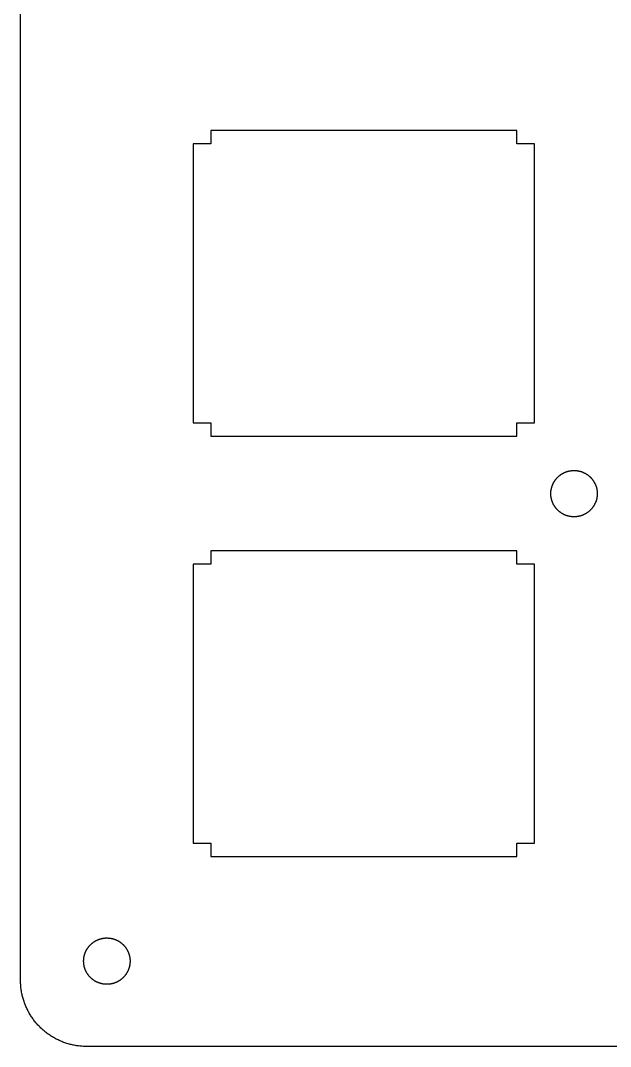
# Model space of a CAD drawing. Header units: millimetres. Extents: x 6 to 315, y 6 to 140.
# Drawn here: x 6.01 to 32.71, y 39.97 to 86.47 of the extents above; entities that cross this region are included whole.
import ezdxf

# ---------------------------------------------------------------- set-up
doc = ezdxf.new("R2010")
doc.units = ezdxf.units.MM
doc.layers.add('CUT', color=7, linetype='CONTINUOUS', true_color=0x000000)

msp = doc.modelspace()

# ---------------------------------------------------------------- linework, layer by layer
at = {"layer": 'CUT'}
for p, q in [((6.005033, 85.538898), (6.005033, 86.793728)), ((6.005033, 84.282655), (6.005033, 85.538898)), ((6.005033, 83.025707), (6.005033, 84.282655)), ((6.005033, 81.769465), (6.005033, 83.025707)), ((6.005033, 80.514987), (6.005033, 81.769465)), ((14.6183, 81.487807), (14.6183, 80.887675)), ((28.472342, 81.487807), (14.6183, 81.487807)), ((28.472342, 80.887675), (28.472342, 81.487807)), ((6.005033, 79.263333), (6.005033, 80.514987)), ((14.6183, 80.887675), (13.818124, 80.887675)), ((13.818124, 80.887675), (13.818124, 68.23407)), ((29.27269, 80.887675), (28.472342, 80.887675)), ((29.27269, 68.23407), (29.27269, 80.887675)), ((6.005033, 78.015207), (6.005033, 79.263333)), ((6.005033, 76.772021), (6.005033, 78.015207)), ((6.005033, 75.534481), (6.005033, 76.772021)), ((6.005033, 74.304352), (6.005033, 75.534481)), ((6.005033, 73.081986), (6.005033, 74.304352)), ((6.005033, 71.868794), (6.005033, 73.081986)), ((6.005033, 70.665837), (6.005033, 71.868794)), ((6.005033, 69.473818), (6.005033, 70.665837)), ((6.005033, 68.294503), (6.005033, 69.473818)), ((6.005033, 67.128244), (6.005033, 68.294503)), ((13.818124, 68.23407), (14.6183, 68.23407)), ((14.6183, 68.23407), (14.6183, 67.633766)), ((28.472342, 67.633766), (28.472342, 68.23407)), ((28.472342, 68.23407), (29.27269, 68.23407)), ((14.6183, 67.633766), (28.472342, 67.633766)), ((6.005033, 65.976454), (6.005033, 67.128244)), ((30.739138, 66.025857), (30.754311, 66.030444)), ((30.754311, 66.030444), (30.769626, 66.035031)), ((30.769626, 66.035031), (30.785012, 66.039619)), ((30.785012, 66.039619), (30.800468, 66.0435)), ((30.800468, 66.0435), (30.81603, 66.047382)), ((30.81603, 66.047382), (30.831697, 66.051264)), ((30.831697, 66.051264), (30.847471, 66.05444)), ((30.847471, 66.05444), (30.86328, 66.057616)), ((30.86328, 66.057616), (30.87923, 66.060791)), ((30.87923, 66.060791), (30.895215, 66.063262)), ((30.895215, 66.063262), (30.911306, 66.065732)), ((30.911306, 66.065732), (30.927468, 66.068202)), ((30.927468, 66.068202), (30.943736, 66.069966)), ((30.943736, 66.069966), (30.960039, 66.071731)), ((30.960039, 66.071731), (30.976412, 66.073142)), ((30.976412, 66.073142), (30.992892, 66.074554)), ((30.992892, 66.074554), (31.009442, 66.075612)), ((31.009442, 66.075612), (31.026027, 66.076318)), ((31.026027, 66.076318), (31.042683, 66.076671)), ((31.042683, 66.076671), (31.059409, 66.076671)), ((31.059409, 66.076671), (31.076171, 66.076671)), ((31.076171, 66.076671), (31.092862, 66.076318)), ((31.092862, 66.076318), (31.109447, 66.075965)), ((31.109447, 66.075965), (31.126032, 66.074907)), ((31.126032, 66.074907), (31.142512, 66.073848)), ((31.142512, 66.073848), (31.15892, 66.072436)), ((31.15892, 66.072436), (31.175259, 66.071025)), ((31.175259, 66.071025), (31.191526, 66.069261)), ((31.191526, 66.069261), (31.207723, 66.067143)), ((31.207723, 66.067143), (31.223814, 66.064673)), ((31.223814, 66.064673), (31.23987, 66.062203)), ((31.23987, 66.062203), (31.25582, 66.05938)), ((31.25582, 66.05938), (31.2717, 66.056204)), ((31.2717, 66.056204), (31.287473, 66.053028)), ((31.287473, 66.053028), (31.303176, 66.049499)), ((31.303176, 66.049499), (31.318774, 66.045618)), ((31.318774, 66.045618), (31.3343, 66.041736)), ((31.3343, 66.041736), (31.349721, 66.037502)), ((31.349721, 66.037502), (31.365036, 66.032914)), ((31.365036, 66.032914), (31.380245, 66.028327)), ((6.005033, 64.839837), (6.005033, 65.976454)), ((30.155867, 65.555472), (30.163842, 65.568881)), ((30.163842, 65.568881), (30.172029, 65.58229)), ((30.172029, 65.58229), (30.180392, 65.5957)), ((30.180392, 65.5957), (30.188967, 65.608403)), ((30.188967, 65.608403), (30.197719, 65.62146)), ((30.197719, 65.62146), (30.206646, 65.634163)), ((30.206646, 65.634163), (30.215786, 65.646867)), ((30.215786, 65.646867), (30.225102, 65.659217)), ((30.225102, 65.659217), (30.234559, 65.671568)), ((30.234559, 65.671568), (30.244228, 65.683919)), ((30.244228, 65.683919), (30.254073, 65.695917)), ((30.254073, 65.695917), (30.264095, 65.707914)), ((30.264095, 65.707914), (30.274258, 65.719559)), ((30.274258, 65.719559), (30.284632, 65.731204)), ((30.284632, 65.731204), (30.295148, 65.742849)), ((30.295148, 65.742849), (30.30584, 65.754141)), ((30.30584, 65.754141), (30.316673, 65.765081)), ((30.316673, 65.765081), (30.327683, 65.77602)), ((30.327683, 65.77602), (30.338869, 65.786959)), ((30.338869, 65.786959), (30.350197, 65.797545)), ((30.350197, 65.797545), (30.361701, 65.808132)), ((30.361701, 65.808132), (30.373345, 65.818365)), ((30.373345, 65.818365), (30.385132, 65.828598)), ((30.385132, 65.828598), (30.397094, 65.838479)), ((30.397094, 65.838479), (30.409198, 65.84836)), ((30.409198, 65.84836), (30.421407, 65.857887)), ((30.421407, 65.857887), (30.433829, 65.867415)), ((30.433829, 65.867415), (30.446356, 65.87659)), ((30.446356, 65.87659), (30.459024, 65.885764)), ((30.459024, 65.885764), (30.471833, 65.894586)), ((30.471833, 65.894586), (30.484784, 65.903055)), ((30.484784, 65.903055), (30.497876, 65.911877)), ((30.497876, 65.911877), (30.511073, 65.919994)), ((30.511073, 65.919994), (30.524447, 65.92811)), ((30.524447, 65.92811), (30.537927, 65.936226)), ((30.537927, 65.936226), (30.551513, 65.943989)), ((30.551513, 65.943989), (30.56524, 65.9514)), ((30.56524, 65.9514), (30.579108, 65.95881)), ((30.579108, 65.95881), (30.593082, 65.965868)), ((30.593082, 65.965868), (30.607197, 65.972925)), ((30.607197, 65.972925), (30.621418, 65.97963)), ((30.621418, 65.97963), (30.635745, 65.985982)), ((30.635745, 65.985982), (30.650177, 65.992333)), ((30.650177, 65.992333), (30.664751, 65.998332)), ((30.664751, 65.998332), (30.679396, 66.004331)), ((30.679396, 66.004331), (30.694181, 66.009977)), ((30.694181, 66.009977), (30.709073, 66.015623)), ((30.709073, 66.015623), (30.724035, 66.020916)), ((30.724035, 66.020916), (30.739138, 66.025857)), ((31.380245, 66.028327), (31.395383, 66.023387)), ((31.395383, 66.023387), (31.410416, 66.018093)), ((31.410416, 66.018093), (31.425342, 66.0128)), ((31.425342, 66.0128), (31.440163, 66.007154)), ((31.440163, 66.007154), (31.454878, 66.001508)), ((31.454878, 66.001508), (31.469487, 65.995509)), ((31.469487, 65.995509), (31.483955, 65.989157)), ((31.483955, 65.989157), (31.498353, 65.982806)), ((31.498353, 65.982806), (31.512609, 65.976101)), ((31.512609, 65.976101), (31.526759, 65.969396)), ((31.526759, 65.969396), (31.540804, 65.962339)), ((31.540804, 65.962339), (31.554707, 65.954928)), ((31.554707, 65.954928), (31.568505, 65.947518)), ((31.568505, 65.947518), (31.582161, 65.940108)), ((31.582161, 65.940108), (31.595711, 65.931991)), ((31.595711, 65.931991), (31.609121, 65.924228)), ((31.609121, 65.924228), (31.622389, 65.915759)), ((31.622389, 65.915759), (31.635516, 65.907643)), ((31.635516, 65.907643), (31.648537, 65.898821)), ((31.648537, 65.898821), (31.661417, 65.889999)), ((31.661417, 65.889999), (31.674156, 65.881177)), ((31.674156, 65.881177), (31.686754, 65.872002)), ((31.686754, 65.872002), (31.69921, 65.862475)), ((31.69921, 65.862475), (31.711526, 65.852947)), ((31.711526, 65.852947), (31.7237, 65.843419)), ((31.7237, 65.843419), (31.735698, 65.833539)), ((31.735698, 65.833539), (31.74759, 65.823305)), ((31.74759, 65.823305), (31.759305, 65.813072)), ((31.759305, 65.813072), (31.770844, 65.802838)), ((31.770844, 65.802838), (31.782278, 65.792252)), ((31.782278, 65.792252), (31.793499, 65.781666)), ((31.793499, 65.781666), (31.804615, 65.770727)), ((31.804615, 65.770727), (31.815519, 65.759434)), ((31.815519, 65.759434), (31.826317, 65.748495)), ((31.826317, 65.748495), (31.836903, 65.73685)), ((31.836903, 65.73685), (31.847348, 65.725558)), ((31.847348, 65.725558), (31.857617, 65.713913)), ((31.857617, 65.713913), (31.867709, 65.701916)), ((31.867709, 65.701916), (31.877625, 65.689918)), ((31.877625, 65.689918), (31.887364, 65.67792)), ((31.887364, 65.67792), (31.896927, 65.665569)), ((31.896927, 65.665569), (31.906314, 65.653219)), ((31.906314, 65.653219), (31.915524, 65.640515)), ((31.915524, 65.640515), (31.924558, 65.627811)), ((31.924558, 65.627811), (31.933415, 65.615108)), ((31.933415, 65.615108), (31.94206, 65.602051)), ((31.94206, 65.602051), (31.950529, 65.588995)), ((31.950529, 65.588995), (31.958822, 65.575586)), ((31.958822, 65.575586), (31.966903, 65.562176)), ((30.014681, 65.084734), (30.015705, 65.101319)), ((30.015705, 65.101319), (30.016975, 65.117904)), ((30.016975, 65.117904), (30.018528, 65.134136)), ((30.018528, 65.134136), (30.020327, 65.150369)), ((30.020327, 65.150369), (30.022339, 65.166601)), ((30.022339, 65.166601), (30.024632, 65.182833)), ((30.024632, 65.182833), (30.027173, 65.199066)), ((30.027173, 65.199066), (30.029926, 65.214945)), ((30.029926, 65.214945), (30.032925, 65.230825)), ((30.032925, 65.230825), (30.036171, 65.246704)), ((30.036171, 65.246704), (30.039665, 65.262231)), ((30.039665, 65.262231), (30.04337, 65.27811)), ((30.04337, 65.27811), (30.047322, 65.293637)), ((30.047322, 65.293637), (30.051486, 65.309163)), ((30.051486, 65.309163), (30.055897, 65.324337)), ((30.055897, 65.324337), (30.06052, 65.339511)), ((30.06052, 65.339511), (30.06539, 65.354685)), ((30.06539, 65.354685), (30.070471, 65.369858)), ((30.070471, 65.369858), (30.075764, 65.384679)), ((30.075764, 65.384679), (30.081269, 65.3995)), ((30.081269, 65.3995), (30.087021, 65.414321)), ((30.087021, 65.414321), (30.092985, 65.429142)), ((30.092985, 65.429142), (30.099125, 65.44361)), ((30.099125, 65.44361), (30.105512, 65.458078)), ((30.105512, 65.458078), (30.112075, 65.472193)), ((30.112075, 65.472193), (30.118886, 65.486308)), ((30.118886, 65.486308), (30.125873, 65.500423)), ((30.125873, 65.500423), (30.133071, 65.514538)), ((30.133071, 65.514538), (30.140482, 65.5283)), ((30.140482, 65.5283), (30.148069, 65.542062)), ((30.148069, 65.542062), (30.155867, 65.555472)), ((31.966903, 65.562176), (31.974772, 65.548767)), ((31.974772, 65.548767), (31.982465, 65.535005)), ((31.982465, 65.535005), (31.989981, 65.521242)), ((31.989981, 65.521242), (31.997286, 65.50748)), ((31.997286, 65.50748), (32.004378, 65.493365)), ((32.004378, 65.493365), (32.011259, 65.47925)), ((32.011259, 65.47925), (32.017929, 65.465135)), ((32.017929, 65.465135), (32.024422, 65.450667)), ((32.024422, 65.450667), (32.030703, 65.436199)), ((32.030703, 65.436199), (32.036737, 65.421731)), ((32.036737, 65.421731), (32.042595, 65.40691)), ((32.042595, 65.40691), (32.048206, 65.39209)), ((32.048206, 65.39209), (32.053605, 65.377269)), ((32.053605, 65.377269), (32.058792, 65.362448)), ((32.058792, 65.362448), (32.063768, 65.347274)), ((32.063768, 65.347274), (32.068531, 65.3321)), ((32.068531, 65.3321), (32.073048, 65.316574)), ((32.073048, 65.316574), (32.077318, 65.3014)), ((32.077318, 65.3014), (32.081376, 65.285874)), ((32.081376, 65.285874), (32.085222, 65.270347)), ((32.085222, 65.270347), (32.088822, 65.254467)), ((32.088822, 65.254467), (32.092174, 65.238588)), ((32.092174, 65.238588), (32.095315, 65.222709)), ((32.095315, 65.222709), (32.098208, 65.206829)), ((32.098208, 65.206829), (32.100855, 65.19095)), ((32.100855, 65.19095), (32.103255, 65.174717)), ((32.103255, 65.174717), (32.105407, 65.158485)), ((32.105407, 65.158485), (32.107313, 65.142253)), ((32.107313, 65.142253), (32.108971, 65.12602)), ((32.108971, 65.12602), (32.110383, 65.109435)), ((32.110383, 65.109435), (32.111547, 65.093203)), ((6.005033, 63.720158), (6.005033, 64.839837)), ((30.013093, 65.034978), (30.013376, 65.051563)), ((30.013093, 65.01804), (30.013093, 65.034978)), ((30.013376, 65.001455), (30.013093, 65.01804)), ((30.013376, 65.051563), (30.013905, 65.068148)), ((30.013905, 64.984869), (30.013376, 65.001455)), ((30.013905, 65.068148), (30.014681, 65.084734)), ((30.014681, 64.968284), (30.013905, 64.984869)), ((30.015705, 64.951699), (30.014681, 64.968284)), ((30.016975, 64.935114), (30.015705, 64.951699)), ((30.018528, 64.918881), (30.016975, 64.935114)), ((30.020327, 64.902649), (30.018528, 64.918881)), ((30.022339, 64.886417), (30.020327, 64.902649)), ((30.024632, 64.870184), (30.022339, 64.886417)), ((30.027173, 64.854305), (30.024632, 64.870184)), ((30.029926, 64.838073), (30.027173, 64.854305)), ((30.032925, 64.822193), (30.029926, 64.838073)), ((30.036171, 64.806314), (30.032925, 64.822193)), ((30.039665, 64.790787), (30.036171, 64.806314)), ((30.04337, 64.77526), (30.039665, 64.790787)), ((30.047322, 64.759381), (30.04337, 64.77526)), ((30.051486, 64.744207), (30.047322, 64.759381)), ((30.055897, 64.728681), (30.051486, 64.744207)), ((30.06052, 64.713507), (30.055897, 64.728681)), ((30.06539, 64.698333), (30.06052, 64.713507)), ((30.070471, 64.68316), (30.06539, 64.698333)), ((30.075764, 64.668339), (30.070471, 64.68316)), ((30.081269, 64.653518), (30.075764, 64.668339)), ((30.087021, 64.638697), (30.081269, 64.653518)), ((30.092985, 64.624229), (30.087021, 64.638697)), ((32.042595, 64.646107), (32.036737, 64.631287)), ((32.048206, 64.660928), (32.042595, 64.646107)), ((32.053605, 64.675749), (32.048206, 64.660928)), ((32.058792, 64.690923), (32.053605, 64.675749)), ((32.063768, 64.705744), (32.058792, 64.690923)), ((32.068531, 64.72127), (32.063768, 64.705744)), ((32.073048, 64.736444), (32.068531, 64.72127)), ((32.077318, 64.751971), (32.073048, 64.736444)), ((32.081376, 64.767144), (32.077318, 64.751971)), ((32.085222, 64.783024), (32.081376, 64.767144)), ((32.088822, 64.79855), (32.085222, 64.783024)), ((32.092174, 64.81443), (32.088822, 64.79855)), ((32.095315, 64.830309), (32.092174, 64.81443)), ((32.098208, 64.846189), (32.095315, 64.830309)), ((32.100855, 64.862068), (32.098208, 64.846189)), ((32.103255, 64.878301), (32.100855, 64.862068)), ((32.105407, 64.894533), (32.103255, 64.878301)), ((32.107313, 64.910765), (32.105407, 64.894533)), ((32.108971, 64.926998), (32.107313, 64.910765)), ((32.110383, 64.943583), (32.108971, 64.926998)), ((32.111547, 64.959815), (32.110383, 64.943583)), ((32.111547, 65.093203), (32.112465, 65.076617)), ((32.112465, 64.9764), (32.111547, 64.959815)), ((32.112465, 65.076617), (32.1131, 65.060032)), ((32.1131, 64.992986), (32.112465, 64.9764)), ((32.1131, 65.060032), (32.113488, 65.043094)), ((32.113488, 65.009571), (32.1131, 64.992986)), ((32.113488, 65.043094), (32.113629, 65.026509)), ((32.113629, 65.026509), (32.113488, 65.009571)), ((30.099125, 64.609408), (30.092985, 64.624229)), ((30.105512, 64.595293), (30.099125, 64.609408)), ((30.112075, 64.580825), (30.105512, 64.595293)), ((30.118886, 64.56671), (30.112075, 64.580825)), ((30.125873, 64.552595), (30.118886, 64.56671)), ((30.133071, 64.538833), (30.125873, 64.552595)), ((30.140482, 64.524718), (30.133071, 64.538833)), ((30.148069, 64.511308), (30.140482, 64.524718)), ((30.155867, 64.497546), (30.148069, 64.511308)), ((30.163842, 64.484137), (30.155867, 64.497546)), ((30.172029, 64.470728), (30.163842, 64.484137)), ((30.180392, 64.457671), (30.172029, 64.470728)), ((30.188967, 64.444615), (30.180392, 64.457671)), ((30.197719, 64.431558), (30.188967, 64.444615)), ((30.206646, 64.418855), (30.197719, 64.431558)), ((30.215786, 64.406151), (30.206646, 64.418855)), ((30.225102, 64.3938), (30.215786, 64.406151)), ((30.234559, 64.38145), (30.225102, 64.3938)), ((30.244228, 64.369452), (30.234559, 64.38145)), ((30.254073, 64.357101), (30.244228, 64.369452)), ((30.264095, 64.345456), (30.254073, 64.357101)), ((30.274258, 64.333458), (30.264095, 64.345456)), ((30.284632, 64.321813), (30.274258, 64.333458)), ((30.295148, 64.310521), (30.284632, 64.321813)), ((30.30584, 64.299229), (30.295148, 64.310521)), ((30.316673, 64.287937), (30.30584, 64.299229)), ((30.327683, 64.276998), (30.316673, 64.287937)), ((30.338869, 64.266412), (30.327683, 64.276998)), ((30.350197, 64.255825), (30.338869, 64.266412)), ((30.361701, 64.245239), (30.350197, 64.255825)), ((30.373345, 64.235006), (30.361701, 64.245239)), ((30.385132, 64.224772), (30.373345, 64.235006)), ((30.397094, 64.214892), (30.385132, 64.224772)), ((30.409198, 64.205011), (30.397094, 64.214892)), ((30.421407, 64.195484), (30.409198, 64.205011)), ((30.433829, 64.185956), (30.421407, 64.195484)), ((30.446356, 64.176781), (30.433829, 64.185956)), ((30.459024, 64.167606), (30.446356, 64.176781)), ((31.674156, 64.172194), (31.661417, 64.163372)), ((31.686754, 64.181368), (31.674156, 64.172194)), ((31.69921, 64.190543), (31.686754, 64.181368)), ((31.711526, 64.200071), (31.69921, 64.190543)), ((31.7237, 64.209951), (31.711526, 64.200071)), ((31.735698, 64.219832), (31.7237, 64.209951)), ((31.74759, 64.229713), (31.735698, 64.219832)), ((31.759305, 64.239946), (31.74759, 64.229713)), ((31.770844, 64.250532), (31.759305, 64.239946)), ((31.782278, 64.261119), (31.770844, 64.250532)), ((31.793499, 64.271705), (31.782278, 64.261119)), ((31.804615, 64.282644), (31.793499, 64.271705)), ((31.815519, 64.293583), (31.804615, 64.282644)), ((31.826317, 64.304875), (31.815519, 64.293583)), ((31.836903, 64.316167), (31.826317, 64.304875)), ((31.847348, 64.327812), (31.836903, 64.316167)), ((31.857617, 64.339457), (31.847348, 64.327812)), ((31.867709, 64.351102), (31.857617, 64.339457)), ((31.877625, 64.3631), (31.867709, 64.351102)), ((31.887364, 64.375451), (31.877625, 64.3631)), ((31.896927, 64.387801), (31.887364, 64.375451)), ((31.906314, 64.400152), (31.896927, 64.387801)), ((31.915524, 64.412503), (31.906314, 64.400152)), ((31.924558, 64.425206), (31.915524, 64.412503)), ((31.933415, 64.438263), (31.924558, 64.425206)), ((31.94206, 64.450966), (31.933415, 64.438263)), ((31.950529, 64.464376), (31.94206, 64.450966)), ((31.958822, 64.477432), (31.950529, 64.464376)), ((31.966903, 64.490842), (31.958822, 64.477432)), ((31.974772, 64.504251), (31.966903, 64.490842)), ((31.982465, 64.518013), (31.974772, 64.504251)), ((31.989981, 64.531775), (31.982465, 64.518013)), ((31.997286, 64.545538), (31.989981, 64.531775)), ((32.004378, 64.559653), (31.997286, 64.545538)), ((32.011259, 64.573768), (32.004378, 64.559653)), ((32.017929, 64.587883), (32.011259, 64.573768)), ((32.024422, 64.602351), (32.017929, 64.587883)), ((32.030703, 64.616819), (32.024422, 64.602351)), ((32.036737, 64.631287), (32.030703, 64.616819)), ((6.005033, 62.618123), (6.005033, 63.720158)), ((30.471833, 64.158784), (30.459024, 64.167606)), ((30.484784, 64.149962), (30.471833, 64.158784)), ((30.497876, 64.141493), (30.484784, 64.149962)), ((30.511073, 64.133377), (30.497876, 64.141493)), ((30.524447, 64.125261), (30.511073, 64.133377)), ((30.537927, 64.117145), (30.524447, 64.125261)), ((30.551513, 64.109382), (30.537927, 64.117145)), ((30.56524, 64.101971), (30.551513, 64.109382)), ((30.579108, 64.094561), (30.56524, 64.101971)), ((30.593082, 64.087503), (30.579108, 64.094561)), ((30.607197, 64.080446), (30.593082, 64.087503)), ((30.621418, 64.073741), (30.607197, 64.080446)), ((30.635745, 64.067036), (30.621418, 64.073741)), ((30.650177, 64.061037), (30.635745, 64.067036)), ((30.664751, 64.054686), (30.650177, 64.061037)), ((30.679396, 64.04904), (30.664751, 64.054686)), ((30.694181, 64.043394), (30.679396, 64.04904)), ((30.709073, 64.037747), (30.694181, 64.043394)), ((30.724035, 64.032454), (30.709073, 64.037747)), ((30.739138, 64.027514), (30.724035, 64.032454)), ((30.754311, 64.022574), (30.739138, 64.027514)), ((30.769626, 64.017986), (30.754311, 64.022574)), ((30.785012, 64.013752), (30.769626, 64.017986)), ((30.800468, 64.009517), (30.785012, 64.013752)), ((30.81603, 64.005636), (30.800468, 64.009517)), ((30.831697, 64.002107), (30.81603, 64.005636)), ((30.847471, 63.998578), (30.831697, 64.002107)), ((30.86328, 63.995402), (30.847471, 63.998578)), ((30.87923, 63.992579), (30.86328, 63.995402)), ((30.895215, 63.989756), (30.87923, 63.992579)), ((30.911306, 63.987286), (30.895215, 63.989756)), ((30.927468, 63.985169), (30.911306, 63.987286)), ((30.943736, 63.983052), (30.927468, 63.985169)), ((30.960039, 63.98164), (30.943736, 63.983052)), ((30.976412, 63.979876), (30.960039, 63.98164)), ((30.992892, 63.978817), (30.976412, 63.979876)), ((31.009442, 63.977758), (30.992892, 63.978817)), ((31.026027, 63.977053), (31.009442, 63.977758)), ((31.042683, 63.9767), (31.026027, 63.977053)), ((31.059409, 63.976347), (31.042683, 63.9767)), ((31.076171, 63.9767), (31.059409, 63.976347)), ((31.092862, 63.9767), (31.076171, 63.9767)), ((31.109447, 63.977406), (31.092862, 63.9767)), ((31.126032, 63.978111), (31.109447, 63.977406)), ((31.142512, 63.979523), (31.126032, 63.978111)), ((31.15892, 63.980581), (31.142512, 63.979523)), ((31.175259, 63.982346), (31.15892, 63.980581)), ((31.191526, 63.98411), (31.175259, 63.982346)), ((31.207723, 63.986227), (31.191526, 63.98411)), ((31.223814, 63.988698), (31.207723, 63.986227)), ((31.23987, 63.991168), (31.223814, 63.988698)), ((31.25582, 63.993991), (31.23987, 63.991168)), ((31.2717, 63.997167), (31.25582, 63.993991)), ((31.287473, 64.000343), (31.2717, 63.997167)), ((31.303176, 64.003871), (31.287473, 64.000343)), ((31.318774, 64.007753), (31.303176, 64.003871)), ((31.3343, 64.011635), (31.318774, 64.007753)), ((31.349721, 64.015869), (31.3343, 64.011635)), ((31.365036, 64.020457), (31.349721, 64.015869)), ((31.380245, 64.025044), (31.365036, 64.020457)), ((31.395383, 64.029984), (31.380245, 64.025044)), ((31.410416, 64.035277), (31.395383, 64.029984)), ((31.425342, 64.04057), (31.410416, 64.035277)), ((31.440163, 64.045864), (31.425342, 64.04057)), ((31.454878, 64.051863), (31.440163, 64.045864)), ((31.469487, 64.057861), (31.454878, 64.051863)), ((31.483955, 64.06386), (31.469487, 64.057861)), ((31.498353, 64.070565), (31.483955, 64.06386)), ((31.512609, 64.076917), (31.498353, 64.070565)), ((31.526759, 64.083974), (31.512609, 64.076917)), ((31.540804, 64.091032), (31.526759, 64.083974)), ((31.554707, 64.098089), (31.540804, 64.091032)), ((31.568505, 64.1055), (31.554707, 64.098089)), ((31.582161, 64.113263), (31.568505, 64.1055)), ((31.595711, 64.121026), (31.582161, 64.113263)), ((31.609121, 64.129143), (31.595711, 64.121026)), ((31.622389, 64.137259), (31.609121, 64.129143)), ((31.635516, 64.145728), (31.622389, 64.137259)), ((31.648537, 64.15455), (31.635516, 64.145728)), ((31.661417, 64.163372), (31.648537, 64.15455)), ((6.005033, 61.534438), (6.005033, 62.618123)), ((14.6183, 62.43262), (14.6183, 61.832316)), ((28.472342, 62.43262), (14.6183, 62.43262)), ((28.472342, 61.832316), (28.472342, 62.43262)), ((6.005033, 60.470514), (6.005033, 61.534438)), ((14.6183, 61.832316), (13.818124, 61.832316)), ((13.818124, 61.832316), (13.818124, 49.178711)), ((29.27269, 61.832316), (28.472342, 61.832316)), ((29.27269, 49.178711), (29.27269, 61.832316)), ((6.005033, 59.427409), (6.005033, 60.470514)), ((6.005033, 58.406536), (6.005033, 59.427409)), ((6.005033, 57.407894), (6.005033, 58.406536)), ((6.005033, 56.4336), (6.005033, 57.407894)), ((6.005033, 55.484361), (6.005033, 56.4336)), ((6.005033, 54.561235), (6.005033, 55.484361)), ((6.005033, 53.66528), (6.005033, 54.561235)), ((6.005033, 52.797203), (6.005033, 53.66528)), ((6.005033, 51.958767), (6.005033, 52.797203)), ((6.005033, 51.150678), (6.005033, 51.958767)), ((6.005033, 50.373643), (6.005033, 51.150678)), ((6.005033, 49.629426), (6.005033, 50.373643)), ((6.005033, 48.918378), (6.005033, 49.629426)), ((6.005033, 48.242266), (6.005033, 48.918378)), ((13.818124, 49.178711), (14.6183, 49.178711)), ((14.6183, 49.178711), (14.6183, 48.578406)), ((28.472342, 48.578406), (28.472342, 49.178711)), ((28.472342, 49.178711), (29.27269, 49.178711)), ((14.6183, 48.578406), (28.472342, 48.578406)), ((6.005033, 47.601794), (6.005033, 48.242266)), ((6.005033, 46.997669), (6.005033, 47.601794)), ((6.005033, 46.431654), (6.005033, 46.997669)), ((6.005033, 45.904456), (6.005033, 46.431654)), ((6.005033, 45.417133), (6.005033, 45.904456)), ((6.005033, 44.970743), (6.005033, 45.417133)), ((6.005033, 44.566346), (6.005033, 44.970743)), ((9.222768, 44.63057), (9.234568, 44.640803)), ((9.234568, 44.640803), (9.246517, 44.650684)), ((9.246517, 44.650684), (9.258613, 44.660564)), ((9.258613, 44.660564), (9.270858, 44.670092)), ((9.270858, 44.670092), (9.283248, 44.67962)), ((9.283248, 44.67962), (9.295778, 44.688794)), ((9.295778, 44.688794), (9.308454, 44.697969)), ((9.308454, 44.697969), (9.321267, 44.706791)), ((9.321267, 44.706791), (9.334214, 44.71526)), ((9.334214, 44.71526), (9.347302, 44.724082)), ((9.347302, 44.724082), (9.360517, 44.732198)), ((9.360517, 44.732198), (9.37387, 44.740314)), ((9.37387, 44.740314), (9.387346, 44.748431)), ((9.387346, 44.748431), (9.400953, 44.756194)), ((9.400953, 44.756194), (9.414687, 44.763604)), ((9.414687, 44.763604), (9.428545, 44.771015)), ((9.428545, 44.771015), (9.442515, 44.778072)), ((9.442515, 44.778072), (9.45663, 44.78513)), ((9.45663, 44.78513), (9.470851, 44.791834)), ((9.470851, 44.791834), (9.485178, 44.798186)), ((9.485178, 44.798186), (9.499611, 44.804538)), ((9.499611, 44.804538), (9.514185, 44.81089)), ((9.514185, 44.81089), (9.528829, 44.816536)), ((9.528829, 44.816536), (9.543614, 44.822182)), ((9.543614, 44.822182), (9.558506, 44.827828)), ((9.558506, 44.827828), (9.573468, 44.833121)), ((9.573468, 44.833121), (9.588571, 44.838061)), ((9.588571, 44.838061), (9.603745, 44.842649)), ((9.603745, 44.842649), (9.61906, 44.847236)), ((9.61906, 44.847236), (9.634445, 44.851824)), ((9.634445, 44.851824), (9.649901, 44.855705)), ((9.649901, 44.855705), (9.665463, 44.859587)), ((9.665463, 44.859587), (9.681131, 44.863468)), ((9.681131, 44.863468), (9.696904, 44.866644)), ((9.696904, 44.866644), (9.712713, 44.86982)), ((9.712713, 44.86982), (9.728663, 44.872996)), ((9.728663, 44.872996), (9.744648, 44.875466)), ((9.744648, 44.875466), (9.76074, 44.877936)), ((9.76074, 44.877936), (9.776901, 44.880407)), ((9.776901, 44.880407), (9.793169, 44.882171)), ((9.793169, 44.882171), (9.809472, 44.883935)), ((9.809472, 44.883935), (9.825846, 44.885347)), ((9.825846, 44.885347), (9.842325, 44.886758)), ((9.842325, 44.886758), (9.858875, 44.887817)), ((9.858875, 44.887817), (9.87546, 44.888523)), ((9.87546, 44.888523), (9.892116, 44.888876)), ((9.892116, 44.888876), (9.908842, 44.888876)), ((9.908842, 44.888876), (9.925604, 44.888876)), ((9.925604, 44.888876), (9.942295, 44.888523)), ((9.942295, 44.888523), (9.95888, 44.88817)), ((9.95888, 44.88817), (9.975465, 44.887111)), ((9.975465, 44.887111), (9.991945, 44.886053)), ((9.991945, 44.886053), (10.008353, 44.884641)), ((10.008353, 44.884641), (10.024692, 44.88323)), ((10.024692, 44.88323), (10.040959, 44.881465)), ((10.040959, 44.881465), (10.057156, 44.879348)), ((10.057156, 44.879348), (10.073248, 44.876878)), ((10.073248, 44.876878), (10.089303, 44.874408)), ((10.089303, 44.874408), (10.105254, 44.871585)), ((10.105254, 44.871585), (10.121133, 44.868409)), ((10.121133, 44.868409), (10.136907, 44.865233)), ((10.136907, 44.865233), (10.15261, 44.861704)), ((10.15261, 44.861704), (10.168207, 44.857822)), ((10.168207, 44.857822), (10.183733, 44.853941)), ((10.183733, 44.853941), (10.199154, 44.849706)), ((10.199154, 44.849706), (10.214469, 44.845119)), ((10.214469, 44.845119), (10.229678, 44.840531)), ((10.229678, 44.840531), (10.244816, 44.835591)), ((10.244816, 44.835591), (10.259849, 44.830298)), ((10.259849, 44.830298), (10.274776, 44.825005)), ((10.274776, 44.825005), (10.289596, 44.819359)), ((10.289596, 44.819359), (10.304311, 44.813713)), ((10.304311, 44.813713), (10.318921, 44.807714)), ((10.318921, 44.807714), (10.333389, 44.801362)), ((10.333389, 44.801362), (10.347786, 44.79501)), ((10.347786, 44.79501), (10.362042, 44.788306)), ((10.362042, 44.788306), (10.376193, 44.781601)), ((10.376193, 44.781601), (10.390237, 44.774543)), ((10.390237, 44.774543), (10.40414, 44.767486)), ((10.40414, 44.767486), (10.417938, 44.759723)), ((10.417938, 44.759723), (10.431594, 44.752312)), ((10.431594, 44.752312), (10.445145, 44.744549)), ((10.445145, 44.744549), (10.458554, 44.736433)), ((10.458554, 44.736433), (10.471822, 44.727964)), ((10.471822, 44.727964), (10.484949, 44.719848)), ((10.484949, 44.719848), (10.49797, 44.711026)), ((10.49797, 44.711026), (10.51085, 44.702204)), ((10.51085, 44.702204), (10.523589, 44.693382)), ((10.523589, 44.693382), (10.536187, 44.684207)), ((10.536187, 44.684207), (10.548644, 44.674679)), ((10.548644, 44.674679), (10.560959, 44.665152)), ((10.560959, 44.665152), (10.573133, 44.655624)), ((10.573133, 44.655624), (10.585131, 44.645743)), ((10.585131, 44.645743), (10.597023, 44.63551)), ((6.005033, 44.205), (6.005033, 44.566346)), ((6.005033, 43.888116), (6.005033, 44.205)), ((8.914823, 44.167242), (8.919901, 44.182063)), ((8.919901, 44.182063), (8.925201, 44.197237)), ((8.925201, 44.197237), (8.93072, 44.212057)), ((8.93072, 44.212057), (8.936454, 44.226878)), ((8.936454, 44.226878), (8.942404, 44.241346)), ((8.942404, 44.241346), (8.948565, 44.255814)), ((8.948565, 44.255814), (8.954938, 44.270282)), ((8.954938, 44.270282), (8.961519, 44.28475)), ((8.961519, 44.28475), (8.968308, 44.298865)), ((8.968308, 44.298865), (8.975302, 44.31298)), ((8.975302, 44.31298), (8.982501, 44.326743)), ((8.982501, 44.326743), (8.989897, 44.340505)), ((8.989897, 44.340505), (8.997495, 44.354267)), ((8.997495, 44.354267), (9.00529, 44.368029)), ((9.00529, 44.368029), (9.013283, 44.381438)), ((9.013283, 44.381438), (9.021466, 44.394495)), ((9.021466, 44.394495), (9.02984, 44.407904)), ((9.02984, 44.407904), (9.038404, 44.420961)), ((9.038404, 44.420961), (9.047155, 44.433664)), ((9.047155, 44.433664), (9.056094, 44.446721)), ((9.056094, 44.446721), (9.065216, 44.459071)), ((9.065216, 44.459071), (9.074521, 44.471775)), ((9.074521, 44.471775), (9.084003, 44.484126)), ((9.084003, 44.484126), (9.093664, 44.496123)), ((9.093664, 44.496123), (9.103499, 44.508121)), ((9.103499, 44.508121), (9.113514, 44.520119)), ((9.113514, 44.520119), (9.123694, 44.531764)), ((9.123694, 44.531764), (9.134048, 44.543409)), ((9.134048, 44.543409), (9.144571, 44.555054)), ((9.144571, 44.555054), (9.155259, 44.566346)), ((9.155259, 44.566346), (9.16611, 44.577285)), ((9.16611, 44.577285), (9.177127, 44.588224)), ((9.177127, 44.588224), (9.188299, 44.599164)), ((9.188299, 44.599164), (9.199633, 44.60975)), ((9.199633, 44.60975), (9.211123, 44.620336)), ((9.211123, 44.620336), (9.222768, 44.63057)), ((10.597023, 44.63551), (10.608738, 44.625629)), ((10.608738, 44.625629), (10.620278, 44.615043)), ((10.620278, 44.615043), (10.631711, 44.604457)), ((10.631711, 44.604457), (10.642932, 44.59387)), ((10.642932, 44.59387), (10.654048, 44.582931)), ((10.654048, 44.582931), (10.664952, 44.571992)), ((10.664952, 44.571992), (10.67575, 44.5607)), ((10.67575, 44.5607), (10.686336, 44.549408)), ((10.686336, 44.549408), (10.696781, 44.537763)), ((10.696781, 44.537763), (10.70705, 44.526118)), ((10.70705, 44.526118), (10.717142, 44.51412)), ((10.717142, 44.51412), (10.727058, 44.502122)), ((10.727058, 44.502122), (10.736798, 44.490125)), ((10.736798, 44.490125), (10.746361, 44.477774)), ((10.746361, 44.477774), (10.755747, 44.465423)), ((10.755747, 44.465423), (10.764957, 44.45272)), ((10.764957, 44.45272), (10.773991, 44.440016)), ((10.773991, 44.440016), (10.782848, 44.427312)), ((10.782848, 44.427312), (10.791493, 44.414256)), ((10.791493, 44.414256), (10.799963, 44.4012)), ((10.799963, 44.4012), (10.808255, 44.388143)), ((10.808255, 44.388143), (10.816336, 44.374734)), ((10.816336, 44.374734), (10.824205, 44.360972)), ((10.824205, 44.360972), (10.831898, 44.347562)), ((10.831898, 44.347562), (10.839414, 44.3338)), ((10.839414, 44.3338), (10.846719, 44.320038)), ((10.846719, 44.320038), (10.853812, 44.305923)), ((10.853812, 44.305923), (10.860693, 44.291808)), ((10.860693, 44.291808), (10.867362, 44.27734)), ((10.867362, 44.27734), (10.873855, 44.263225)), ((10.873855, 44.263225), (10.880136, 44.248757)), ((10.880136, 44.248757), (10.88617, 44.233936)), ((10.88617, 44.233936), (10.892028, 44.219468)), ((10.892028, 44.219468), (10.897639, 44.204647)), ((10.897639, 44.204647), (10.903038, 44.189826)), ((10.903038, 44.189826), (10.908225, 44.174653)), ((10.908225, 44.174653), (10.913201, 44.159479)), ((6.005033, 43.616048), (6.005033, 43.888116)), ((8.862544, 43.847536), (8.862805, 43.864121)), ((8.862544, 43.830597), (8.862544, 43.847536)), ((8.862805, 43.814012), (8.862544, 43.830597)), ((8.862805, 43.864121), (8.863324, 43.880706)), ((8.863324, 43.797427), (8.862805, 43.814012)), ((8.863324, 43.880706), (8.864104, 43.897291)), ((8.864104, 43.780842), (8.863324, 43.797427)), ((8.864104, 43.897291), (8.865134, 43.913876)), ((8.865134, 43.764257), (8.864104, 43.780842)), ((8.865134, 43.913876), (8.866422, 43.930462)), ((8.866422, 43.747671), (8.865134, 43.764257)), ((8.866422, 43.930462), (8.867961, 43.946694)), ((8.867961, 43.731439), (8.866422, 43.747671)), ((8.867961, 43.946694), (8.86975, 43.962926)), ((8.86975, 43.715207), (8.867961, 43.731439)), ((8.86975, 43.962926), (8.871782, 43.979159)), ((8.871782, 43.698974), (8.86975, 43.715207)), ((8.871782, 43.979159), (8.874066, 43.995391)), ((8.874066, 43.995391), (8.876589, 44.01127)), ((8.876589, 44.01127), (8.879359, 44.027503)), ((8.879359, 44.027503), (8.882365, 44.043382)), ((8.882365, 44.043382), (8.885608, 44.058909)), ((8.885608, 44.058909), (8.889091, 44.074788)), ((8.889091, 44.074788), (8.892803, 44.090315)), ((8.892803, 44.090315), (8.896752, 44.105841)), ((8.896752, 44.105841), (8.90093, 44.121368)), ((8.90093, 44.121368), (8.905334, 44.136895)), ((8.905334, 44.136895), (8.909967, 44.152068)), ((8.909967, 44.152068), (8.914823, 44.167242)), ((10.913201, 44.159479), (10.917965, 44.144305)), ((10.917965, 44.144305), (10.922481, 44.129131)), ((10.922481, 44.129131), (10.926751, 44.113605)), ((10.926751, 44.113605), (10.930809, 44.098078)), ((10.930809, 44.098078), (10.934656, 44.082552)), ((10.934656, 44.082552), (10.938255, 44.067025)), ((10.938255, 44.067025), (10.941607, 44.051146)), ((10.941607, 44.051146), (10.944748, 44.035266)), ((10.944748, 44.035266), (10.947642, 44.019387)), ((10.947642, 44.019387), (10.950288, 44.003507)), ((10.950288, 44.003507), (10.952688, 43.987275)), ((10.952688, 43.987275), (10.95484, 43.971042)), ((10.95484, 43.971042), (10.956746, 43.95481)), ((10.956746, 43.723323), (10.95484, 43.70709)), ((10.956746, 43.95481), (10.958404, 43.938578)), ((10.958404, 43.739555), (10.956746, 43.723323)), ((10.958404, 43.938578), (10.959816, 43.921993)), ((10.959816, 43.755787), (10.958404, 43.739555)), ((10.959816, 43.921993), (10.96098, 43.90576)), ((10.96098, 43.772373), (10.959816, 43.755787)), ((10.96098, 43.90576), (10.961898, 43.889175)), ((10.961898, 43.788958), (10.96098, 43.772373)), ((10.961898, 43.889175), (10.962533, 43.87259)), ((10.962533, 43.805543), (10.961898, 43.788958)), ((10.962533, 43.87259), (10.962921, 43.855652)), ((10.962921, 43.822128), (10.962533, 43.805543)), ((10.962921, 43.855652), (10.963062, 43.839066)), ((10.963062, 43.839066), (10.962921, 43.822128)), ((6.005033, 43.39056), (6.005033, 43.616048)), ((6.005033, 43.212004), (6.005033, 43.39056)), ((8.874066, 43.682742), (8.871782, 43.698974)), ((8.876589, 43.66651), (8.874066, 43.682742)), ((8.879359, 43.65063), (8.876589, 43.66651)), ((8.882365, 43.634751), (8.879359, 43.65063)), ((8.885608, 43.618871), (8.882365, 43.634751)), ((8.889091, 43.602992), (8.885608, 43.618871)), ((8.892803, 43.587465), (8.889091, 43.602992)), ((8.896752, 43.571939), (8.892803, 43.587465)), ((8.90093, 43.556412), (8.896752, 43.571939)), ((8.905334, 43.541238), (8.90093, 43.556412)), ((8.909967, 43.526065), (8.905334, 43.541238)), ((8.914823, 43.510891), (8.909967, 43.526065)), ((8.919901, 43.495717), (8.914823, 43.510891)), ((8.925201, 43.480543), (8.919901, 43.495717)), ((8.93072, 43.465723), (8.925201, 43.480543)), ((8.936454, 43.451255), (8.93072, 43.465723)), ((8.942404, 43.436434), (8.936454, 43.451255)), ((8.948565, 43.421966), (8.942404, 43.436434)), ((8.954938, 43.407498), (8.948565, 43.421966)), ((8.961519, 43.393383), (8.954938, 43.407498)), ((8.968308, 43.378915), (8.961519, 43.393383)), ((8.975302, 43.3648), (8.968308, 43.378915)), ((8.982501, 43.351038), (8.975302, 43.3648)), ((8.989897, 43.337275), (8.982501, 43.351038)), ((8.997495, 43.323513), (8.989897, 43.337275)), ((9.00529, 43.309751), (8.997495, 43.323513)), ((9.013283, 43.296342), (9.00529, 43.309751)), ((9.021466, 43.283285), (9.013283, 43.296342)), ((9.02984, 43.269876), (9.021466, 43.283285)), ((9.038404, 43.256819), (9.02984, 43.269876)), ((9.047155, 43.244116), (9.038404, 43.256819)), ((10.782848, 43.250468), (10.773991, 43.237764)), ((10.791493, 43.263524), (10.782848, 43.250468)), ((10.799963, 43.27658), (10.791493, 43.263524)), ((10.808255, 43.289637), (10.799963, 43.27658)), ((10.816336, 43.303046), (10.808255, 43.289637)), ((10.824205, 43.316808), (10.816336, 43.303046)), ((10.831898, 43.330218), (10.824205, 43.316808)), ((10.839414, 43.34398), (10.831898, 43.330218)), ((10.846719, 43.358095), (10.839414, 43.34398)), ((10.853812, 43.371857), (10.846719, 43.358095)), ((10.860693, 43.385972), (10.853812, 43.371857)), ((10.867362, 43.40044), (10.860693, 43.385972)), ((10.873855, 43.414555), (10.867362, 43.40044)), ((10.880136, 43.429023), (10.873855, 43.414555)), ((10.88617, 43.443844), (10.880136, 43.429023)), ((10.892028, 43.458312), (10.88617, 43.443844)), ((10.897639, 43.473133), (10.892028, 43.458312)), ((10.903038, 43.488307), (10.897639, 43.473133)), ((10.908225, 43.503128), (10.903038, 43.488307)), ((10.913201, 43.518301), (10.908225, 43.503128)), ((10.917965, 43.533475), (10.913201, 43.518301)), ((10.922481, 43.549002), (10.917965, 43.533475)), ((10.926751, 43.564175), (10.922481, 43.549002)), ((10.930809, 43.579702), (10.926751, 43.564175)), ((10.934656, 43.595228), (10.930809, 43.579702)), ((10.938255, 43.611108), (10.934656, 43.595228)), ((10.941607, 43.626634), (10.938255, 43.611108)), ((10.944748, 43.642514), (10.941607, 43.626634)), ((10.947642, 43.658746), (10.944748, 43.642514)), ((10.950288, 43.674626), (10.947642, 43.658746)), ((10.952688, 43.690858), (10.950288, 43.674626)), ((10.95484, 43.70709), (10.952688, 43.690858)), ((6.005033, 43.082145), (6.005033, 43.212004)), ((6.005033, 43.001689), (6.005033, 43.082145)), ((6.005033, 42.971695), (6.005033, 43.001689)), ((6.00539, 42.924762), (6.005033, 42.971695)), ((6.00659, 42.873948), (6.00539, 42.924762)), ((6.008629, 42.823486), (6.00659, 42.873948)), ((6.0115, 42.773025), (6.008629, 42.823486)), ((9.056094, 43.231412), (9.047155, 43.244116)), ((9.065216, 43.218709), (9.056094, 43.231412)), ((9.074521, 43.206005), (9.065216, 43.218709)), ((9.084003, 43.193654), (9.074521, 43.206005)), ((9.093664, 43.181657), (9.084003, 43.193654)), ((9.103499, 43.169659), (9.093664, 43.181657)), ((9.113514, 43.157661), (9.103499, 43.169659)), ((9.123694, 43.146016), (9.113514, 43.157661)), ((9.134048, 43.134371), (9.123694, 43.146016)), ((9.144571, 43.122726), (9.134048, 43.134371)), ((9.155259, 43.111434), (9.144571, 43.122726)), ((9.16611, 43.100495), (9.155259, 43.111434)), ((9.177127, 43.089556), (9.16611, 43.100495)), ((9.188299, 43.078616), (9.177127, 43.089556)), ((9.199633, 43.06803), (9.188299, 43.078616)), ((9.211123, 43.057444), (9.199633, 43.06803)), ((9.222768, 43.04721), (9.211123, 43.057444)), ((9.234568, 43.036977), (9.222768, 43.04721)), ((9.246517, 43.027096), (9.234568, 43.036977)), ((9.258613, 43.017216), (9.246517, 43.027096)), ((9.270858, 43.007688), (9.258613, 43.017216)), ((9.283248, 42.998161), (9.270858, 43.007688)), ((9.295778, 42.988986), (9.283248, 42.998161)), ((9.308454, 42.979811), (9.295778, 42.988986)), ((9.321267, 42.970989), (9.308454, 42.979811)), ((9.334214, 42.962167), (9.321267, 42.970989)), ((9.347302, 42.953698), (9.334214, 42.962167)), ((9.360517, 42.945582), (9.347302, 42.953698)), ((9.37387, 42.937466), (9.360517, 42.945582)), ((9.387346, 42.929349), (9.37387, 42.937466)), ((9.400953, 42.921586), (9.387346, 42.929349)), ((9.414687, 42.914176), (9.400953, 42.921586)), ((9.428545, 42.906765), (9.414687, 42.914176)), ((9.442515, 42.899708), (9.428545, 42.906765)), ((9.45663, 42.89265), (9.442515, 42.899708)), ((9.470851, 42.885946), (9.45663, 42.89265)), ((9.485178, 42.879594), (9.470851, 42.885946)), ((9.499611, 42.873242), (9.485178, 42.879594)), ((9.514185, 42.86689), (9.499611, 42.873242)), ((9.528829, 42.861244), (9.514185, 42.86689)), ((9.543614, 42.855598), (9.528829, 42.861244)), ((9.558506, 42.849952), (9.543614, 42.855598)), ((9.573468, 42.844659), (9.558506, 42.849952)), ((9.588571, 42.839719), (9.573468, 42.844659)), ((9.603745, 42.834778), (9.588571, 42.839719)), ((9.61906, 42.830191), (9.603745, 42.834778)), ((9.634445, 42.825957), (9.61906, 42.830191)), ((9.649901, 42.821722), (9.634445, 42.825957)), ((9.665463, 42.81784), (9.649901, 42.821722)), ((9.681131, 42.814312), (9.665463, 42.81784)), ((9.696904, 42.810783), (9.681131, 42.814312)), ((9.712713, 42.807607), (9.696904, 42.810783)), ((9.728663, 42.804784), (9.712713, 42.807607)), ((9.744648, 42.801961), (9.728663, 42.804784)), ((9.76074, 42.799491), (9.744648, 42.801961)), ((9.776901, 42.797373), (9.76074, 42.799491)), ((9.793169, 42.795609), (9.776901, 42.797373)), ((9.809472, 42.793845), (9.793169, 42.795609)), ((9.825846, 42.79208), (9.809472, 42.793845)), ((9.842325, 42.791022), (9.825846, 42.79208)), ((9.858875, 42.789963), (9.842325, 42.791022)), ((9.87546, 42.789257), (9.858875, 42.789963)), ((9.892116, 42.788904), (9.87546, 42.789257)), ((9.908842, 42.788552), (9.892116, 42.788904)), ((9.925604, 42.788904), (9.908842, 42.788552)), ((9.942295, 42.788904), (9.925604, 42.788904)), ((9.95888, 42.78961), (9.942295, 42.788904)), ((9.975465, 42.790669), (9.95888, 42.78961)), ((9.991945, 42.791727), (9.975465, 42.790669)), ((10.008353, 42.792786), (9.991945, 42.791727)), ((10.024692, 42.79455), (10.008353, 42.792786)), ((10.040959, 42.796315), (10.024692, 42.79455)), ((10.057156, 42.798432), (10.040959, 42.796315)), ((10.073248, 42.800902), (10.057156, 42.798432)), ((10.089303, 42.803372), (10.073248, 42.800902)), ((10.105254, 42.806195), (10.089303, 42.803372)), ((10.121133, 42.809371), (10.105254, 42.806195)), ((10.136907, 42.812547), (10.121133, 42.809371)), ((10.15261, 42.816076), (10.136907, 42.812547)), ((10.168207, 42.819958), (10.15261, 42.816076)), ((10.183733, 42.823839), (10.168207, 42.819958)), ((10.199154, 42.828074), (10.183733, 42.823839)), ((10.214469, 42.832661), (10.199154, 42.828074)), ((10.229678, 42.837249), (10.214469, 42.832661)), ((10.244816, 42.842189), (10.229678, 42.837249)), ((10.259849, 42.847482), (10.244816, 42.842189)), ((10.274776, 42.852775), (10.259849, 42.847482)), ((10.289596, 42.858421), (10.274776, 42.852775)), ((10.304311, 42.864067), (10.289596, 42.858421)), ((10.318921, 42.870066), (10.304311, 42.864067)), ((10.333389, 42.876418), (10.318921, 42.870066)), ((10.347786, 42.88277), (10.333389, 42.876418)), ((10.362042, 42.889474), (10.347786, 42.88277)), ((10.376193, 42.896179), (10.362042, 42.889474)), ((10.390237, 42.903237), (10.376193, 42.896179)), ((10.40414, 42.910294), (10.390237, 42.903237)), ((10.417938, 42.917705), (10.40414, 42.910294)), ((10.431594, 42.925468), (10.417938, 42.917705)), ((10.445145, 42.933231), (10.431594, 42.925468)), ((10.458554, 42.941347), (10.445145, 42.933231)), ((10.471822, 42.949463), (10.458554, 42.941347)), ((10.484949, 42.957933), (10.471822, 42.949463)), ((10.49797, 42.966754), (10.484949, 42.957933)), ((10.51085, 42.975576), (10.49797, 42.966754)), ((10.523589, 42.984398), (10.51085, 42.975576)), ((10.536187, 42.993573), (10.523589, 42.984398)), ((10.548644, 43.002748), (10.536187, 42.993573)), ((10.560959, 43.012276), (10.548644, 43.002748)), ((10.573133, 43.022156), (10.560959, 43.012276)), ((10.585131, 43.032037), (10.573133, 43.022156)), ((10.597023, 43.041917), (10.585131, 43.032037)), ((10.608738, 43.052151), (10.597023, 43.041917)), ((10.620278, 43.062737), (10.608738, 43.052151)), ((10.631711, 43.073323), (10.620278, 43.062737)), ((10.642932, 43.08391), (10.631711, 43.073323)), ((10.654048, 43.094849), (10.642932, 43.08391)), ((10.664952, 43.105788), (10.654048, 43.094849)), ((10.67575, 43.11708), (10.664952, 43.105788)), ((10.686336, 43.128372), (10.67575, 43.11708)), ((10.696781, 43.140017), (10.686336, 43.128372)), ((10.70705, 43.151662), (10.696781, 43.140017)), ((10.717142, 43.16366), (10.70705, 43.151662)), ((10.727058, 43.175658), (10.717142, 43.16366)), ((10.736798, 43.187655), (10.727058, 43.175658)), ((10.746361, 43.200006), (10.736798, 43.187655)), ((10.755747, 43.212357), (10.746361, 43.200006)), ((10.764957, 43.22506), (10.755747, 43.212357)), ((10.773991, 43.237764), (10.764957, 43.22506)), ((6.015196, 42.722916), (6.0115, 42.773025)), ((6.019711, 42.672808), (6.015196, 42.722916)), ((6.025038, 42.623405), (6.019711, 42.672808)), ((6.03117, 42.574002), (6.025038, 42.623405)), ((6.038102, 42.5246), (6.03117, 42.574002)), ((6.045825, 42.47555), (6.038102, 42.5246)), ((6.054333, 42.426853), (6.045825, 42.47555)), ((6.06362, 42.378508), (6.054333, 42.426853)), ((6.073678, 42.330517), (6.06362, 42.378508)), ((6.084502, 42.282526), (6.073678, 42.330517)), ((6.096084, 42.23524), (6.084502, 42.282526)), ((6.108417, 42.187955), (6.096084, 42.23524)), ((6.121496, 42.141022), (6.108417, 42.187955)), ((6.135313, 42.094442), (6.121496, 42.141022)), ((6.149861, 42.047863), (6.135313, 42.094442)), ((6.165134, 42.001989), (6.149861, 42.047863)), ((6.181125, 41.956468), (6.165134, 42.001989)), ((6.197827, 41.910946), (6.181125, 41.956468)), ((6.215234, 41.866131), (6.197827, 41.910946)), ((6.233339, 41.821668), (6.215234, 41.866131)), ((6.252136, 41.777206), (6.233339, 41.821668)), ((6.271615, 41.733449), (6.252136, 41.777206)), ((6.291775, 41.690045), (6.271615, 41.733449)), ((6.312605, 41.646641), (6.291775, 41.690045)), ((6.334099, 41.603943), (6.312605, 41.646641)), ((6.356249, 41.561598), (6.334099, 41.603943)), ((6.379052, 41.519606), (6.356249, 41.561598)), ((6.402497, 41.478319), (6.379052, 41.519606)), ((6.426581, 41.437033), (6.402497, 41.478319)), ((6.451297, 41.396452), (6.426581, 41.437033)), ((6.476637, 41.355871), (6.451297, 41.396452)), ((6.502594, 41.316349), (6.476637, 41.355871)), ((6.529159, 41.276826), (6.502594, 41.316349)), ((6.55633, 41.237657), (6.529159, 41.276826)), ((6.584098, 41.199193), (6.55633, 41.237657)), ((6.612459, 41.161259), (6.584098, 41.199193)), ((6.641399, 41.123678), (6.612459, 41.161259)), ((6.67092, 41.086555), (6.641399, 41.123678)), ((6.70101, 41.049926), (6.67092, 41.086555)), ((6.731664, 41.013792), (6.70101, 41.049926)), ((6.762873, 40.978151), (6.731664, 41.013792)), ((6.794635, 40.942969), (6.762873, 40.978151)), ((6.826938, 40.908352), (6.794635, 40.942969)), ((6.85978, 40.874229), (6.826938, 40.908352)), ((6.893148, 40.8406), (6.85978, 40.874229)), ((6.927045, 40.807535), (6.893148, 40.8406)), ((6.961454, 40.774965), (6.927045, 40.807535)), ((6.996375, 40.742959), (6.961454, 40.774965)), ((7.0318, 40.711517), (6.996375, 40.742959)), ((7.06772, 40.680605), (7.0318, 40.711517)), ((7.10413, 40.650258), (7.06772, 40.680605)), ((7.141023, 40.620475), (7.10413, 40.650258)), ((7.178393, 40.591292), (7.141023, 40.620475)), ((7.216235, 40.562674), (7.178393, 40.591292)), ((7.254536, 40.53462), (7.216235, 40.562674)), ((7.293293, 40.507202), (7.254536, 40.53462)), ((7.332501, 40.480348), (7.293293, 40.507202)), ((7.372154, 40.454129), (7.332501, 40.480348)), ((7.412241, 40.42851), (7.372154, 40.454129)), ((7.452758, 40.403491), (7.412241, 40.42851)), ((7.493695, 40.379143), (7.452758, 40.403491)), ((7.535049, 40.355394), (7.493695, 40.379143)), ((7.576816, 40.332316), (7.535049, 40.355394)), ((7.618981, 40.309873), (7.576816, 40.332316)), ((7.661545, 40.288065), (7.618981, 40.309873)), ((7.704493, 40.266928), (7.661545, 40.288065)), ((7.74783, 40.246496), (7.704493, 40.266928)), ((7.791538, 40.2267), (7.74783, 40.246496)), ((7.835616, 40.207574), (7.791538, 40.2267)), ((7.880057, 40.189154), (7.835616, 40.207574)), ((7.924855, 40.171439), (7.880057, 40.189154)), ((7.969998, 40.15443), (7.924855, 40.171439)), ((8.015484, 40.138127), (7.969998, 40.15443)), ((8.061309, 40.12253), (8.015484, 40.138127)), ((8.107458, 40.107639), (8.061309, 40.12253)), ((8.153932, 40.093489), (8.107458, 40.107639)), ((8.20072, 40.080079), (8.153932, 40.093489)), ((8.247815, 40.067411), (8.20072, 40.080079)), ((8.295213, 40.055484), (8.247815, 40.067411)), ((8.342908, 40.044297), (8.295213, 40.055484)), ((8.390889, 40.033888), (8.342908, 40.044297)), ((8.439152, 40.024254), (8.390889, 40.033888)), ((8.487693, 40.015397), (8.439152, 40.024254)), ((8.5365, 40.007316), (8.487693, 40.015397)), ((8.585567, 40.000047), (8.5365, 40.007316)), ((8.634889, 39.993518), (8.585567, 40.000047)), ((8.684461, 39.987837), (8.634889, 39.993518)), ((8.734273, 39.982967), (8.684461, 39.987837)), ((8.784318, 39.978874), (8.734273, 39.982967)), ((8.834596, 39.975628), (8.784318, 39.978874)), ((8.885089, 39.973228), (8.834596, 39.975628)), ((8.935801, 39.97164), (8.885089, 39.973228)), ((8.986722, 39.970899), (8.935801, 39.97164)), ((9.013261, 39.970828), (8.986722, 39.970899)), ((9.055511, 39.970828), (9.013261, 39.970828)), ((9.134517, 39.970828), (9.055511, 39.970828)), ((9.249491, 39.970828), (9.134517, 39.970828)), ((9.399662, 39.970828), (9.249491, 39.970828)), ((9.584231, 39.970828), (9.399662, 39.970828)), ((9.80245, 39.970828), (9.584231, 39.970828)), ((10.053486, 39.970828), (9.80245, 39.970828)), ((10.3366, 39.970828), (10.053486, 39.970828)), ((10.651013, 39.970828), (10.3366, 39.970828)), ((10.995915, 39.970828), (10.651013, 39.970828)), ((11.370529, 39.970828), (10.995915, 39.970828)), ((11.77408, 39.970828), (11.370529, 39.970828)), ((12.205789, 39.970828), (11.77408, 39.970828)), ((12.664882, 39.970828), (12.205789, 39.970828)), ((13.150547, 39.970828), (12.664882, 39.970828)), ((13.662042, 39.970828), (13.150547, 39.970828)), ((14.198556, 39.970828), (13.662042, 39.970828)), ((14.759313, 39.970828), (14.198556, 39.970828)), ((15.343572, 39.970828), (14.759313, 39.970828)), ((15.950485, 39.970828), (15.343572, 39.970828)), ((16.579277, 39.970828), (15.950485, 39.970828)), ((17.229241, 39.970828), (16.579277, 39.970828)), ((17.899531, 39.970828), (17.229241, 39.970828)), ((18.589335, 39.970828), (17.899531, 39.970828)), ((19.297947, 39.970828), (18.589335, 39.970828)), ((20.024556, 39.970828), (19.297947, 39.970828)), ((20.768386, 39.970828), (20.024556, 39.970828)), ((21.528659, 39.970828), (20.768386, 39.970828)), ((22.30453, 39.970828), (21.528659, 39.970828)), ((23.095327, 39.970828), (22.30453, 39.970828)), ((23.900169, 39.970828), (23.095327, 39.970828)), ((24.718315, 39.970828), (23.900169, 39.970828)), ((25.549022, 39.970828), (24.718315, 39.970828)), ((26.391446, 39.970828), (25.549022, 39.970828)), ((27.244808, 39.970828), (26.391446, 39.970828)), ((28.108369, 39.970828), (27.244808, 39.970828)), ((28.981351, 39.970828), (28.108369, 39.970828)), ((29.862909, 39.970828), (28.981351, 39.970828)), ((30.7523, 39.970828), (29.862909, 39.970828)), ((31.648784, 39.970828), (30.7523, 39.970828)), ((32.551479, 39.970828), (31.648784, 39.970828)), ((33.459714, 39.970828), (32.551479, 39.970828))]:
    msp.add_line(p, q, dxfattribs=at)

doc.saveas('drawing.dxf')
